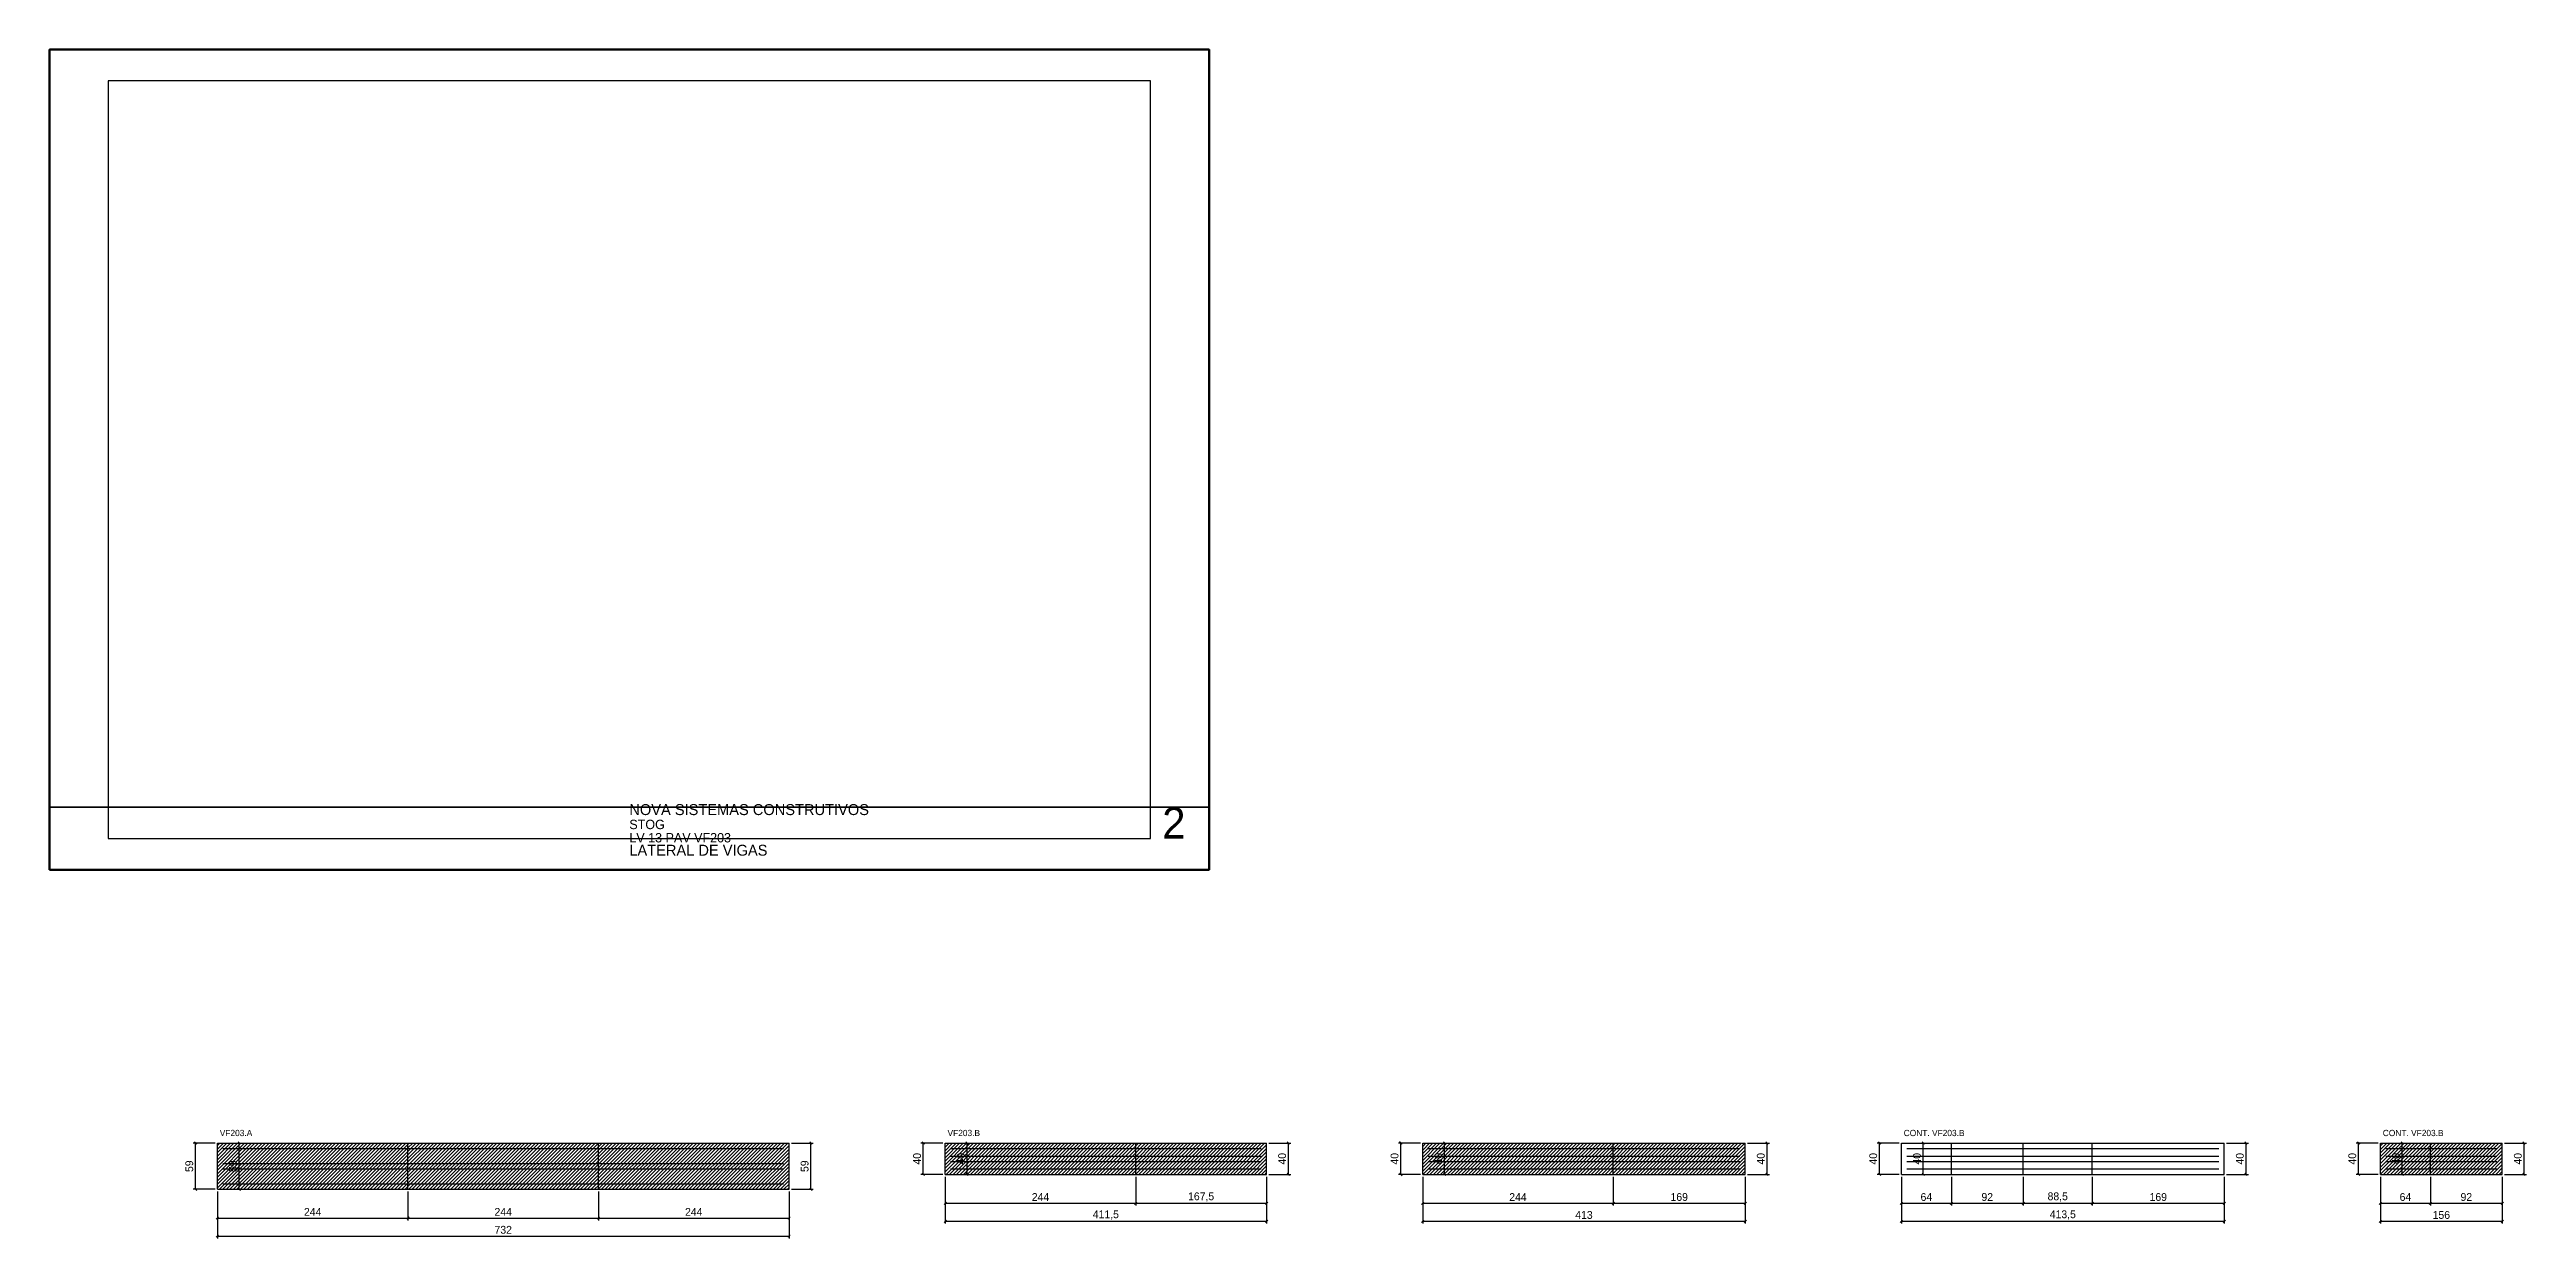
# Model space of a CAD drawing. Extents: x -9000 to 4757, y -272 to 1250.
# Drawn here: x 1585 to 4757, y -272 to 1250 of the extents above; entities that cross this region are included whole.
import ezdxf

# ---------------------------------------------------------------- set-up
doc = ezdxf.new("R2010")
doc.units = 0
for name, color, linetype in [('CARIMBO', 255, 'Continuous'), ('COTA', 241, 'Continuous'), ('Folhas', 255, 'Continuous'), ('NOMENCLATURA', 7, 'Continuous'), ('Painéis', 200, 'Continuous'), ('Reaproveitamento', 251, 'Continuous'), ('SARR_2.2x7', 40, 'Continuous')]:
    doc.layers.add(name, color=color, linetype=linetype)
doc.dimstyles.new('PAINEL', dxfattribs={"dimtxt": 10, "dimasz": 3, "dimexe": 3, "dimexo": 3, "dimgap": 3, "dimtad": 1, "dimblk": 'OBLIQUE', "dimblk1": 'OBLIQUE', "dimcen": 2.5, "dimclrd": 4, "dimclre": 4, "dimclrt": 240, "dimazin": 3, "dimtfac": 1, "dimtmove": 0, "dimatfit": 3})

# ---------------------------------------------------------------- blocks, each defined once
blk = doc.blocks.new('_OBLIQUE')
at = {"color": 0, "linetype": 'BYBLOCK'}
blk.add_line((-0.5, -0.5), (0.5, 0.5), dxfattribs=at)

msp = doc.modelspace()

# ---------------------------------------------------------------- hatches: boundary and pattern name
at = {"layer": 'Reaproveitamento'}
h = msp.add_hatch(dxfattribs=at)
h.set_pattern_fill('ANSI31')
h.paths.add_polyline_path([(1800, -208.6), (2044, -208.6), (2044, -150), (1800, -150)])
h = msp.add_hatch(dxfattribs=at)
h.set_pattern_fill('ANSI31')
h.paths.add_polyline_path([(2044, -208.6), (2288, -208.6), (2288, -150), (2044, -150)])
h = msp.add_hatch(dxfattribs=at)
h.set_pattern_fill('ANSI31')
h.paths.add_polyline_path([(2288, -208.6), (2532, -208.6), (2532, -150), (2288, -150)])
h = msp.add_hatch(dxfattribs=at)
h.set_pattern_fill('ANSI31')
h.paths.add_polyline_path([(2732, -190), (2976, -190), (2976, -150.2), (2732, -150.2)])
h = msp.add_hatch(dxfattribs=at)
h.set_pattern_fill('ANSI31')
h.paths.add_polyline_path([(2976, -190), (3143.5, -190), (3143.5, -150.2), (2976, -150.2)])
h = msp.add_hatch(dxfattribs=at)
h.set_pattern_fill('ANSI31')
h.paths.add_polyline_path([(3343.5, -190), (3587.5, -190), (3587.5, -150.2), (3343.5, -150.2)])
h = msp.add_hatch(dxfattribs=at)
h.set_pattern_fill('ANSI31')
h.paths.add_polyline_path([(3587.5, -190), (3756.5, -190), (3756.5, -150.2), (3587.5, -150.2)])
h = msp.add_hatch(dxfattribs=at)
h.set_pattern_fill('ANSI31')
h.paths.add_polyline_path([(4570, -189.7), (4634, -189.7), (4634, -150), (4570, -150)])
h = msp.add_hatch(dxfattribs=at)
h.set_pattern_fill('ANSI31')
h.paths.add_polyline_path([(4634, -189.7), (4726, -189.7), (4726, -150), (4634, -150)])

# ---------------------------------------------------------------- linework, layer by layer
at = {"layer": 'CARIMBO', "lineweight": 35}
msp.add_line((1585, 280), (3070, 280), dxfattribs=at)
at = {"layer": 'Folhas', "lineweight": 50}
msp.add_lwpolyline([(1585, 200), (3070, 200), (3070, 1250), (1585, 1250)], close=True, dxfattribs=at)
at = {"layer": 'Folhas', "lineweight": 25}
msp.add_lwpolyline([(1660, 240), (2995, 240), (2995, 1210), (1660, 1210)], close=True, dxfattribs=at)
at = {"layer": 'Painéis'}
for p, q in [((1800, -150), (2044, -150)), ((1800, -209), (1800, -150)), ((2044, -209), (2044, -150)), ((2044, -209), (2044, -150)), ((2044, -150), (2288, -150)), ((2044, -209), (2044, -150)), ((2288, -209), (2288, -150)), ((2288, -209), (2288, -150)), ((2288, -150), (2532, -150)), ((2288, -209), (2288, -150)), ((2532, -209), (2532, -150)), ((2732, -150), (2976, -150)), ((2732, -190), (2732, -150)), ((2976, -190), (2976, -150)), ((2976, -190), (2976, -150)), ((2976, -150), (3143.5, -150)), ((2976, -190), (2976, -150)), ((3143.5, -190), (3143.5, -150)), ((3343.5, -150), (3587.5, -150)), ((3343.5, -190), (3343.5, -150)), ((3587.5, -190), (3587.5, -150)), ((3587.5, -190), (3587.5, -150)), ((3587.5, -150), (3756.5, -150)), ((3587.5, -190), (3587.5, -150)), ((3756.5, -190), (3756.5, -150)), ((3956.5, -150), (4020.5, -150)), ((3956.5, -190), (3956.5, -150)), ((4020.5, -190), (4020.5, -150)), ((4020.5, -190), (4020.5, -150)), ((4020.5, -150), (4112.5, -150)), ((4020.5, -190), (4020.5, -150)), ((4112.5, -190), (4112.5, -150)), ((4112.5, -190), (4112.5, -150)), ((4112.5, -150), (4201, -150)), ((4112.5, -190), (4112.5, -150)), ((4201, -190), (4201, -150)), ((4201, -190), (4201, -150)), ((4201, -150), (4370, -150)), ((4201, -190), (4201, -150)), ((4370, -190), (4370, -150)), ((4570, -150), (4634, -150)), ((4570, -190), (4570, -150)), ((4634, -190), (4634, -150)), ((4634, -190), (4634, -150)), ((4634, -150), (4726, -150)), ((4634, -190), (4634, -150)), ((4726, -190), (4726, -150)), ((2732, -190), (2976, -190)), ((2976, -190), (3143.5, -190)), ((3343.5, -190), (3587.5, -190)), ((3587.5, -190), (3756.5, -190)), ((3956.5, -190), (4020.5, -190)), ((4020.5, -190), (4112.5, -190)), ((4112.5, -190), (4201, -190)), ((4201, -190), (4370, -190)), ((4570, -190), (4634, -190)), ((4634, -190), (4726, -190)), ((1800, -209), (2044, -209)), ((2044, -209), (2288, -209)), ((2288, -209), (2532, -209))]:
    msp.add_line(p, q, dxfattribs=at)
at = {"layer": 'SARR_2.2x7'}
for points in [[(1807, -157), (2044, -157)], [(1807, -157), (2044, -157)], [(2044, -157), (2288, -157)], [(2044, -157), (2288, -157)], [(2288, -157), (2525, -157)], [(2288, -157), (2525, -157)], [(2739, -157), (2976, -157)], [(2739, -157), (2976, -157)], [(2976, -157), (3136.5, -157)], [(2976, -157), (3136.5, -157)], [(3350.5, -157), (3587.5, -157)], [(3350.5, -157), (3587.5, -157)], [(3587.5, -157), (3749.5, -157)], [(3587.5, -157), (3749.5, -157)], [(3963.5, -157), (4020.5, -157)], [(3963.5, -157), (4020.5, -157)], [(4020.5, -157), (4112.5, -157)], [(4020.5, -157), (4112.5, -157)], [(4112.5, -157), (4201, -157)], [(4112.5, -157), (4201, -157)], [(4201, -157), (4363, -157)], [(4201, -157), (4363, -157)], [(4577, -157), (4634, -157)], [(4577, -157), (4634, -157)], [(4634, -157), (4719, -157)], [(4634, -157), (4719, -157)], [(1807, -176), (2044, -176)], [(1807, -176), (2044, -176)], [(1807, -183), (2044, -183)], [(1807, -183), (2044, -183)], [(2044, -176), (2288, -176)], [(2044, -176), (2288, -176)], [(2044, -183), (2288, -183)], [(2044, -183), (2288, -183)], [(2288, -176), (2525, -176)], [(2288, -176), (2525, -176)], [(2288, -183), (2525, -183)], [(2288, -183), (2525, -183)], [(2739, -166.5), (2976, -166.5)], [(2739, -166.5), (2976, -166.5)], [(2739, -173.5), (2976, -173.5)], [(2739, -173.5), (2976, -173.5)], [(2739, -183), (2976, -183)], [(2739, -183), (2976, -183)], [(2976, -166.5), (3136.5, -166.5)], [(2976, -166.5), (3136.5, -166.5)], [(2976, -173.5), (3136.5, -173.5)], [(2976, -173.5), (3136.5, -173.5)], [(2976, -183), (3136.5, -183)], [(2976, -183), (3136.5, -183)], [(3350.5, -166.5), (3587.5, -166.5)], [(3350.5, -166.5), (3587.5, -166.5)], [(3350.5, -173.5), (3587.5, -173.5)], [(3350.5, -173.5), (3587.5, -173.5)], [(3350.5, -183), (3587.5, -183)], [(3350.5, -183), (3587.5, -183)], [(3587.5, -166.5), (3749.5, -166.5)], [(3587.5, -166.5), (3749.5, -166.5)], [(3587.5, -173.5), (3749.5, -173.5)], [(3587.5, -173.5), (3749.5, -173.5)], [(3587.5, -183), (3749.5, -183)], [(3587.5, -183), (3749.5, -183)], [(3963.5, -166.5), (4020.5, -166.5)], [(3963.5, -166.5), (4020.5, -166.5)], [(3963.5, -173.5), (4020.5, -173.5)], [(3963.5, -173.5), (4020.5, -173.5)], [(3963.5, -183), (4020.5, -183)], [(3963.5, -183), (4020.5, -183)], [(4020.5, -166.5), (4112.5, -166.5)], [(4020.5, -166.5), (4112.5, -166.5)], [(4020.5, -173.5), (4112.5, -173.5)], [(4020.5, -173.5), (4112.5, -173.5)], [(4020.5, -183), (4112.5, -183)], [(4020.5, -183), (4112.5, -183)], [(4112.5, -166.5), (4201, -166.5)], [(4112.5, -166.5), (4201, -166.5)], [(4112.5, -173.5), (4201, -173.5)], [(4112.5, -173.5), (4201, -173.5)], [(4112.5, -183), (4201, -183)], [(4112.5, -183), (4201, -183)], [(4201, -166.5), (4363, -166.5)], [(4201, -166.5), (4363, -166.5)], [(4201, -173.5), (4363, -173.5)], [(4201, -173.5), (4363, -173.5)], [(4201, -183), (4363, -183)], [(4201, -183), (4363, -183)], [(4577, -166.5), (4634, -166.5)], [(4577, -166.5), (4634, -166.5)], [(4577, -173.5), (4634, -173.5)], [(4577, -173.5), (4634, -173.5)], [(4577, -183), (4634, -183)], [(4577, -183), (4634, -183)], [(4634, -166.5), (4719, -166.5)], [(4634, -166.5), (4719, -166.5)], [(4634, -173.5), (4719, -173.5)], [(4634, -173.5), (4719, -173.5)], [(4634, -183), (4719, -183)], [(4634, -183), (4719, -183)], [(1807, -202), (2044, -202)], [(1807, -202), (2044, -202)], [(2044, -202), (2288, -202)], [(2044, -202), (2288, -202)], [(2288, -202), (2525, -202)], [(2288, -202), (2525, -202)]]:
    msp.add_lwpolyline(points, dxfattribs=at)

# ---------------------------------------------------------------- texts
at = {"layer": 'CARIMBO'}
for s, height, p in [('STOG', 12, (2327.5, 252)), ('NOVA SISTEMAS CONSTRUTIVOS', 14, (2327.5, 270)), ('2', 40, (3010, 240)), ('LV 13 PAV VF203', 12, (2327.5, 235)), ('LATERAL DE VIGAS', 14, (2327.5, 218))]:
    msp.add_text(s, height=height, dxfattribs=at).set_placement(p)
at = {"layer": 'NOMENCLATURA'}
for s, p in [('VF203.A', (1803, -141)), ('VF203.B', (2735, -141)), ('CONT. VF203.B', (3959.5, -141)), ('CONT. VF203.B', (4573, -141))]:
    msp.add_text(s, height=8, dxfattribs=at).set_placement(p)

# ---------------------------------------------------------------- dimensions: what is measured, and where the dimension line sits
at = {"layer": 'COTA'}
for base, p1, p2 in [((1772, -209), (1800, -209), (1800, -150)), ((1828, -209), (1800, -209), (1800, -150)), ((2560, -209), (2532, -209), (2532, -150)), ((2560, -209), (2532, -209), (2532, -150)), ((2704, -190), (2732, -190), (2732, -150)), ((2760, -190), (2732, -190), (2732, -150)), ((3171.5, -190), (3143.5, -190), (3143.5, -150)), ((3171.5, -190), (3143.5, -190), (3143.5, -150)), ((3315.5, -190), (3343.5, -190), (3343.5, -150)), ((3371.5, -190), (3343.5, -190), (3343.5, -150)), ((3784.5, -190), (3756.5, -190), (3756.5, -150)), ((3784.5, -190), (3756.5, -190), (3756.5, -150)), ((3928.5, -190), (3956.5, -190), (3956.5, -150)), ((3984.5, -190), (3956.5, -190), (3956.5, -150)), ((4398, -190), (4370, -190), (4370, -150)), ((4398, -190), (4370, -190), (4370, -150)), ((4542, -190), (4570, -190), (4570, -150)), ((4598, -190), (4570, -190), (4570, -150)), ((4754, -190), (4726, -190), (4726, -150)), ((4754, -190), (4726, -190), (4726, -150))]:
    msp.add_linear_dim(base=base, p1=p1, p2=p2, angle=90, dimstyle='PAINEL', dxfattribs=at).render()
for base, p1, p2 in [((2732, -227), (2732, -190), (2976, -190)), ((2732, -250), (2732, -190), (3143.5, -190)), ((2976, -227), (2976, -190), (3143.5, -190)), ((3343.5, -227), (3343.5, -190), (3587.5, -190)), ((3343.5, -250), (3343.5, -190), (3756.5, -190)), ((3587.5, -227), (3587.5, -190), (3756.5, -190)), ((3956.5, -227), (3956.5, -190), (4020.5, -190)), ((3956.5, -250), (3956.5, -190), (4370, -190)), ((4020.5, -227), (4020.5, -190), (4112.5, -190)), ((4112.5, -227), (4112.5, -190), (4201, -190)), ((4201, -227), (4201, -190), (4370, -190)), ((4570, -227), (4570, -190), (4634, -190)), ((4570, -250), (4570, -190), (4726, -190)), ((4634, -227), (4634, -190), (4726, -190)), ((1800, -246), (1800, -209), (2044, -209)), ((1800, -269), (1800, -209), (2532, -209)), ((2044, -246), (2044, -209), (2288, -209)), ((2288, -246), (2288, -209), (2532, -209))]:
    msp.add_linear_dim(base=base, p1=p1, p2=p2, dimstyle='PAINEL', dxfattribs=at).render()

doc.saveas('drawing.dxf')
